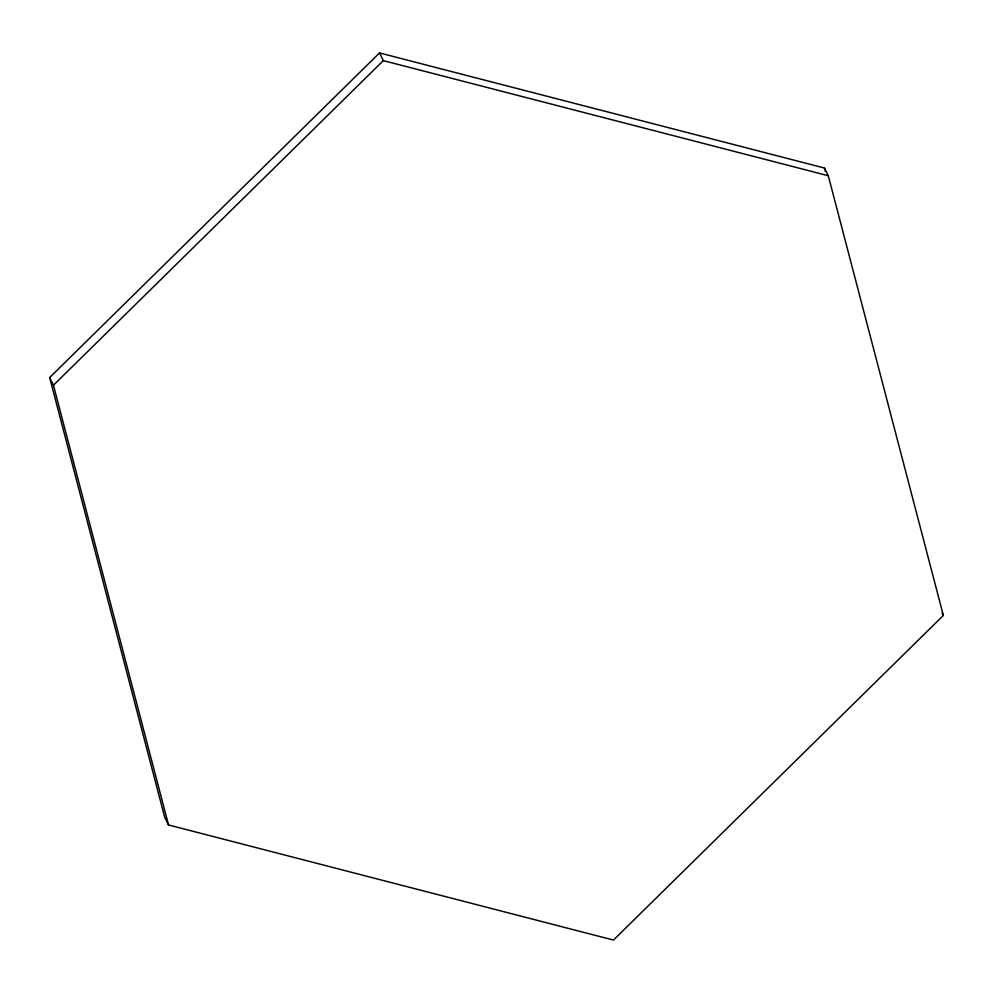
<?xml version="1.0" encoding="UTF-8"?>
<svg xmlns="http://www.w3.org/2000/svg" width="993" height="993" viewBox="0 0 993 993"><rect width="100%" height="100%" fill="white"/><g stroke="black" fill="none" stroke-linecap="round" stroke-linejoin="round"><path stroke-width="1.49" d="M49.65 377.551L379.537 52.927L824.475 168.04L828.286 175.724L943.35 615.449L613.463 940.073L168.525 824.96L164.714 817.276L49.65 377.551L53.448 385.234L168.525 824.96M53.448 385.234L383.335 60.623L828.286 175.724M942.084 612.892L943.35 615.449M379.537 52.927L383.335 60.623M824.475 168.04L825.27 171.044"/></g></svg>
